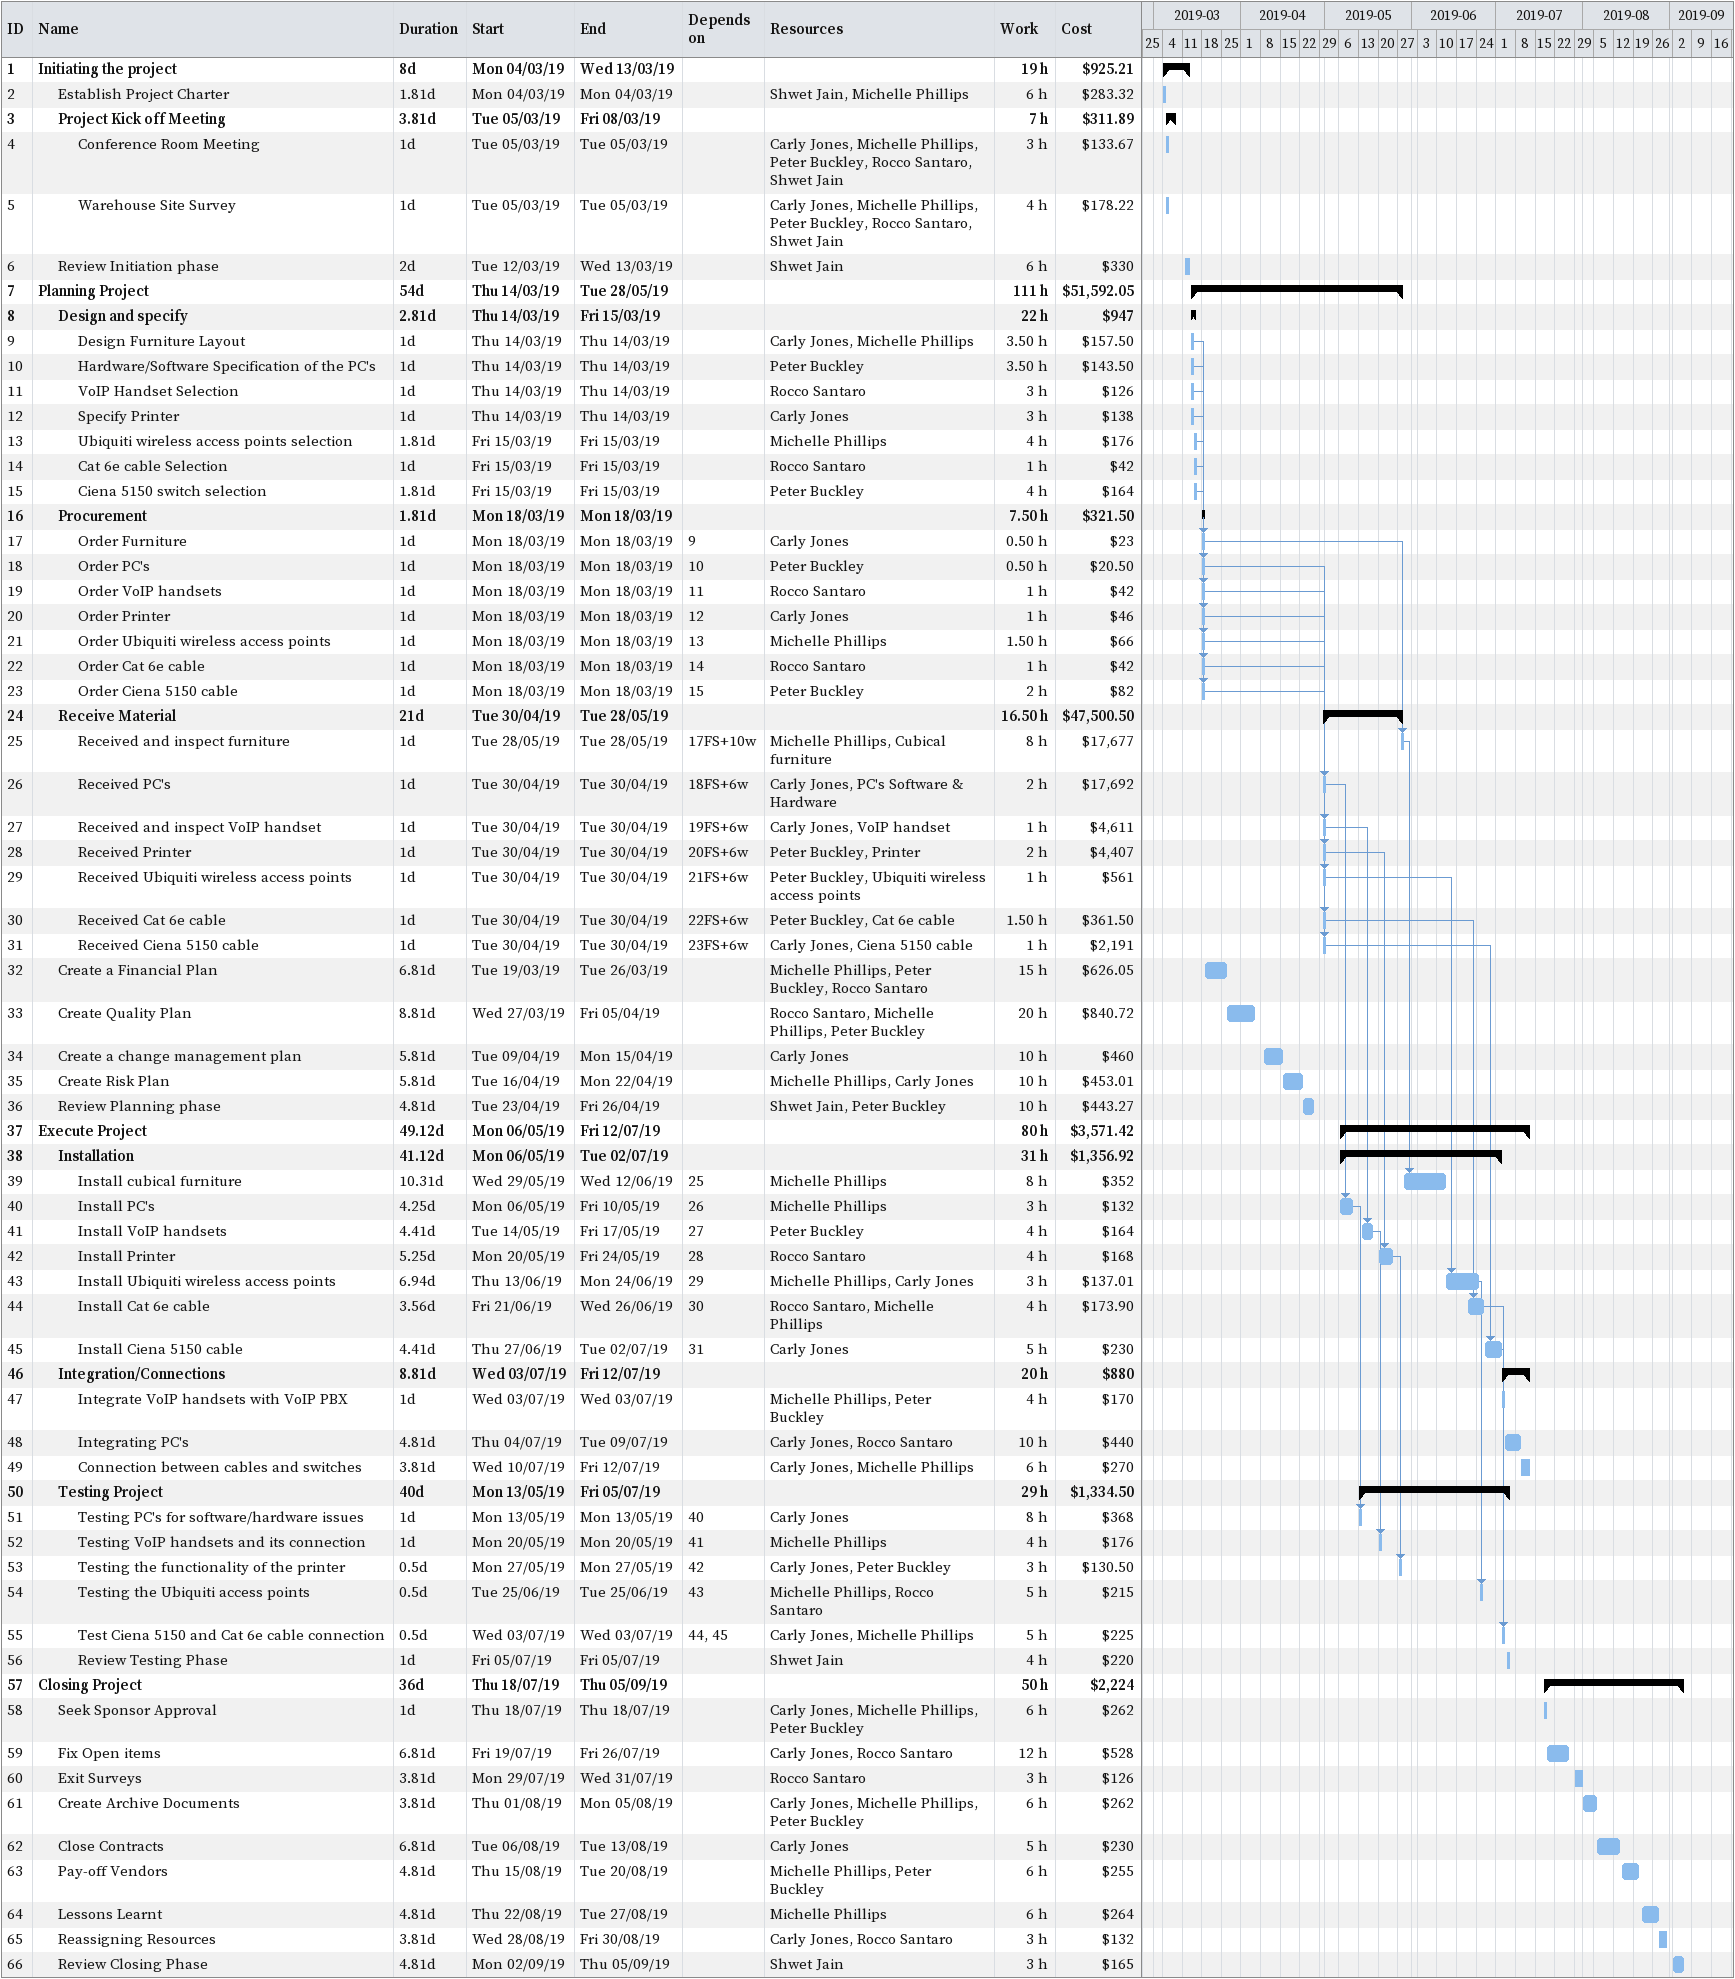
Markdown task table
| ID | Level | Task | Duration | Start | Finish | Predecessors | Resources | Work (h) | Cost ($) |
|---|---|---|---|---|---|---|---|---|---|
| 1 | 1 | **Initiating the project** | 8d | 2019-03-04 | 2019-03-13 |  |  | 19 | 925.21 |
| 2 | 2 | Establish Project Charter | 1.81d | 2019-03-04 | 2019-03-04 |  | Shwet Jain, Michelle Phillips | 6 | 283.32 |
| 3 | 2 | **Project Kick off Meeting** | 3.81d | 2019-03-05 | 2019-03-08 |  |  | 7 | 311.89 |
| 4 | 3 | Conference Room Meeting | 1d | 2019-03-05 | 2019-03-05 |  | Carly Jones, Michelle Phillips, Peter Buckley, Rocco Santaro, Shwet Jain | 3 | 133.67 |
| 5 | 3 | Warehouse Site Survey | 1d | 2019-03-05 | 2019-03-05 |  | Carly Jones, Michelle Phillips, Peter Buckley, Rocco Santaro, Shwet Jain | 4 | 178.22 |
| 6 | 2 | Review Initiation phase | 2d | 2019-03-12 | 2019-03-13 |  | Shwet Jain | 6 | 330 |
| 7 | 1 | **Planning Project** | 54d | 2019-03-14 | 2019-05-28 |  |  | 111 | 51592.05 |
| 8 | 2 | **Design and specify** | 2.81d | 2019-03-14 | 2019-03-15 |  |  | 22 | 947 |
| 9 | 3 | Design Furniture Layout | 1d | 2019-03-14 | 2019-03-14 |  | Carly Jones, Michelle Phillips | 3.50 | 157.50 |
| 10 | 3 | Hardware/Software Specification of the PC's | 1d | 2019-03-14 | 2019-03-14 |  | Peter Buckley | 3.50 | 143.50 |
| 11 | 3 | VoIP Handset Selection | 1d | 2019-03-14 | 2019-03-14 |  | Rocco Santaro | 3 | 126 |
| 12 | 3 | Specify Printer | 1d | 2019-03-14 | 2019-03-14 |  | Carly Jones | 3 | 138 |
| 13 | 3 | Ubiquiti wireless access points selection | 1.81d | 2019-03-15 | 2019-03-15 |  | Michelle Phillips | 4 | 176 |
| 14 | 3 | Cat 6e cable Selection | 1d | 2019-03-15 | 2019-03-15 |  | Rocco Santaro | 1 | 42 |
| 15 | 3 | Ciena 5150 switch selection | 1.81d | 2019-03-15 | 2019-03-15 |  | Peter Buckley | 4 | 164 |
| 16 | 2 | **Procurement** | 1.81d | 2019-03-18 | 2019-03-18 |  |  | 7.50 | 321.50 |
| 17 | 3 | Order Furniture | 1d | 2019-03-18 | 2019-03-18 | 9 | Carly Jones | 0.50 | 23 |
| 18 | 3 | Order PC's | 1d | 2019-03-18 | 2019-03-18 | 10 | Peter Buckley | 0.50 | 20.50 |
| 19 | 3 | Order VoIP handsets | 1d | 2019-03-18 | 2019-03-18 | 11 | Rocco Santaro | 1 | 42 |
| 20 | 3 | Order Printer | 1d | 2019-03-18 | 2019-03-18 | 12 | Carly Jones | 1 | 46 |
| 21 | 3 | Order Ubiquiti wireless access points | 1d | 2019-03-18 | 2019-03-18 | 13 | Michelle Phillips | 1.50 | 66 |
| 22 | 3 | Order Cat 6e cable | 1d | 2019-03-18 | 2019-03-18 | 14 | Rocco Santaro | 1 | 42 |
| 23 | 3 | Order Ciena 5150 cable | 1d | 2019-03-18 | 2019-03-18 | 15 | Peter Buckley | 2 | 82 |
| 24 | 2 | **Receive Material** | 21d | 2019-04-30 | 2019-05-28 |  |  | 16.50 | 47500.50 |
| 25 | 3 | Received and inspect furniture | 1d | 2019-05-28 | 2019-05-28 | 17FS+10w | Michelle Phillips, Cubical furniture | 8 | 17677 |
| 26 | 3 | Received PC's | 1d | 2019-04-30 | 2019-04-30 | 18FS+6w | Carly Jones, PC's Software & Hardware | 2 | 17692 |
| 27 | 3 | Received and inspect VoIP handset | 1d | 2019-04-30 | 2019-04-30 | 19FS+6w | Carly Jones, VoIP handset | 1 | 4611 |
| 28 | 3 | Received Printer | 1d | 2019-04-30 | 2019-04-30 | 20FS+6w | Peter Buckley, Printer | 2 | 4407 |
| 29 | 3 | Received Ubiquiti wireless access points | 1d | 2019-04-30 | 2019-04-30 | 21FS+6w | Peter Buckley, Ubiquiti wireless access points | 1 | 561 |
| 30 | 3 | Received Cat 6e cable | 1d | 2019-04-30 | 2019-04-30 | 22FS+6w | Peter Buckley, Cat 6e cable | 1.50 | 361.50 |
| 31 | 3 | Received Ciena 5150 cable | 1d | 2019-04-30 | 2019-04-30 | 23FS+6w | Carly Jones, Ciena 5150 cable | 1 | 2191 |
| 32 | 2 | Create a Financial Plan | 6.81d | 2019-03-19 | 2019-03-26 |  | Michelle Phillips, Peter Buckley, Rocco Santaro | 15 | 626.05 |
| 33 | 2 | Create Quality Plan | 8.81d | 2019-03-27 | 2019-04-05 |  | Rocco Santaro, Michelle Phillips, Peter Buckley | 20 | 840.72 |
| 34 | 2 | Create a change management plan | 5.81d | 2019-04-09 | 2019-04-15 |  | Carly Jones | 10 | 460 |
| 35 | 2 | Create Risk Plan | 5.81d | 2019-04-16 | 2019-04-22 |  | Michelle Phillips, Carly Jones | 10 | 453.01 |
| 36 | 2 | Review Planning phase | 4.81d | 2019-04-23 | 2019-04-26 |  | Shwet Jain, Peter Buckley | 10 | 443.27 |
| 37 | 1 | **Execute Project** | 49.12d | 2019-05-06 | 2019-07-12 |  |  | 80 | 3571.42 |
| 38 | 2 | **Installation** | 41.12d | 2019-05-06 | 2019-07-02 |  |  | 31 | 1356.92 |
| 39 | 3 | Install cubical furniture | 10.31d | 2019-05-29 | 2019-06-12 | 25 | Michelle Phillips | 8 | 352 |
| 40 | 3 | Install PC's | 4.25d | 2019-05-06 | 2019-05-10 | 26 | Michelle Phillips | 3 | 132 |
| 41 | 3 | Install VoIP handsets | 4.41d | 2019-05-14 | 2019-05-17 | 27 | Peter Buckley | 4 | 164 |
| 42 | 3 | Install Printer | 5.25d | 2019-05-20 | 2019-05-24 | 28 | Rocco Santaro | 4 | 168 |
| 43 | 3 | Install Ubiquiti wireless access points | 6.94d | 2019-06-13 | 2019-06-24 | 29 | Michelle Phillips, Carly Jones | 3 | 137.01 |
| 44 | 3 | Install Cat 6e cable | 3.56d | 2019-06-21 | 2019-06-26 | 30 | Rocco Santaro, Michelle Phillips | 4 | 173.90 |
| 45 | 3 | Install Ciena 5150 cable | 4.41d | 2019-06-27 | 2019-07-02 | 31 | Carly Jones | 5 | 230 |
| 46 | 2 | **Integration/Connections** | 8.81d | 2019-07-03 | 2019-07-12 |  |  | 20 | 880 |
| 47 | 3 | Integrate VoIP handsets with VoIP PBX | 1d | 2019-07-03 | 2019-07-03 |  | Michelle Phillips, Peter Buckley | 4 | 170 |
| 48 | 3 | Integrating PC's | 4.81d | 2019-07-04 | 2019-07-09 |  | Carly Jones, Rocco Santaro | 10 | 440 |
| 49 | 3 | Connection between cables and switches | 3.81d | 2019-07-10 | 2019-07-12 |  | Carly Jones, Michelle Phillips | 6 | 270 |
| 50 | 2 | **Testing Project** | 40d | 2019-05-13 | 2019-07-05 |  |  | 29 | 1334.50 |
| 51 | 3 | Testing PC's for software/hardware issues | 1d | 2019-05-13 | 2019-05-13 | 40 | Carly Jones | 8 | 368 |
| 52 | 3 | Testing VoIP handsets and its connection | 1d | 2019-05-20 | 2019-05-20 | 41 | Michelle Phillips | 4 | 176 |
| 53 | 3 | Testing the functionality of the printer | 0.5d | 2019-05-27 | 2019-05-27 | 42 | Carly Jones, Peter Buckley | 3 | 130.50 |
| 54 | 3 | Testing the Ubiquiti access points | 0.5d | 2019-06-25 | 2019-06-25 | 43 | Michelle Phillips, Rocco Santaro | 5 | 215 |
| 55 | 3 | Test Ciena 5150 and Cat 6e cable connection | 0.5d | 2019-07-03 | 2019-07-03 | 44, 45 | Carly Jones, Michelle Phillips | 5 | 225 |
| 56 | 3 | Review Testing Phase | 1d | 2019-07-05 | 2019-07-05 |  | Shwet Jain | 4 | 220 |
| 57 | 1 | **Closing Project** | 36d | 2019-07-18 | 2019-09-05 |  |  | 50 | 2224 |
| 58 | 2 | Seek Sponsor Approval | 1d | 2019-07-18 | 2019-07-18 |  | Carly Jones, Michelle Phillips, Peter Buckley | 6 | 262 |
| 59 | 2 | Fix Open items | 6.81d | 2019-07-19 | 2019-07-26 |  | Carly Jones, Rocco Santaro | 12 | 528 |
| 60 | 2 | Exit Surveys | 3.81d | 2019-07-29 | 2019-07-31 |  | Rocco Santaro | 3 | 126 |
| 61 | 2 | Create Archive Documents | 3.81d | 2019-08-01 | 2019-08-05 |  | Carly Jones, Michelle Phillips, Peter Buckley | 6 | 262 |
| 62 | 2 | Close Contracts | 6.81d | 2019-08-06 | 2019-08-13 |  | Carly Jones | 5 | 230 |
| 63 | 2 | Pay-off Vendors | 4.81d | 2019-08-15 | 2019-08-20 |  | Michelle Phillips, Peter Buckley | 6 | 255 |
| 64 | 2 | Lessons Learnt | 4.81d | 2019-08-22 | 2019-08-27 |  | Michelle Phillips | 6 | 264 |
| 65 | 2 | Reassigning Resources | 3.81d | 2019-08-28 | 2019-08-30 |  | Carly Jones, Rocco Santaro | 3 | 132 |
| 66 | 2 | Review Closing Phase | 4.81d | 2019-09-02 | 2019-09-05 |  | Shwet Jain | 3 | 165 |
